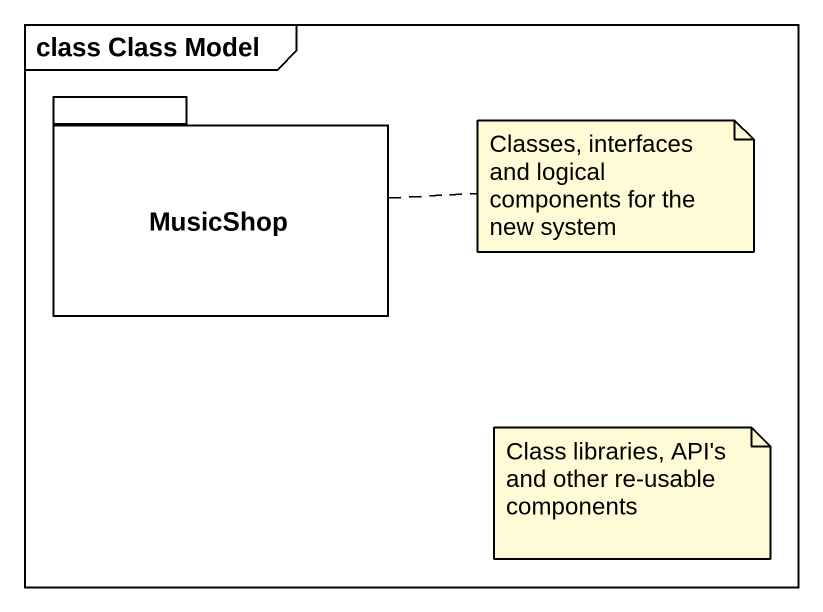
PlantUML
@startuml
mainframe class Class Model
package MusicShop {
}
note right of MusicShop : Classes, interfaces and logical components for the new system
note as N2
  Class libraries, API's and other re-usable components
end note
@enduml
